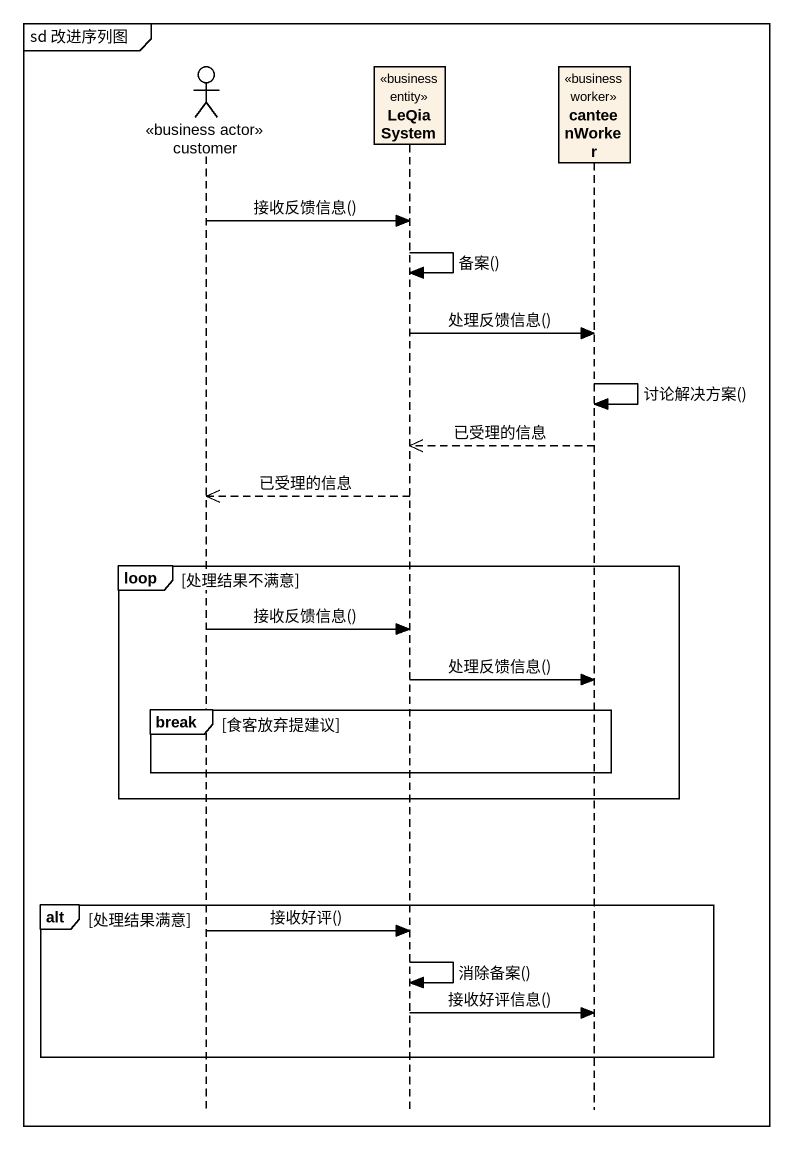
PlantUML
@startuml
mainframe sd 改进序列图
hide footbox
actor customer <<business actor>>
participant LeQiaSystem <<business entity>>
participant canteenWorker <<business worker>>

customer -> LeQiaSystem : 接收反馈信息()
LeQiaSystem -> LeQiaSystem : 备案()
LeQiaSystem -> canteenWorker : 处理反馈信息()
canteenWorker -> canteenWorker : 讨论解决方案()
canteenWorker -->> LeQiaSystem : 已受理的信息
LeQiaSystem -->> customer : 已受理的信息
loop 处理结果不满意
  customer -> LeQiaSystem : 接收反馈信息()
  LeQiaSystem -> canteenWorker : 处理反馈信息()
  break 食客放弃提建议
  end
end
alt 处理结果满意
  customer -> LeQiaSystem : 接收好评()
  LeQiaSystem -> LeQiaSystem : 消除备案()
  LeQiaSystem -> canteenWorker : 接收好评信息()
end
@enduml
